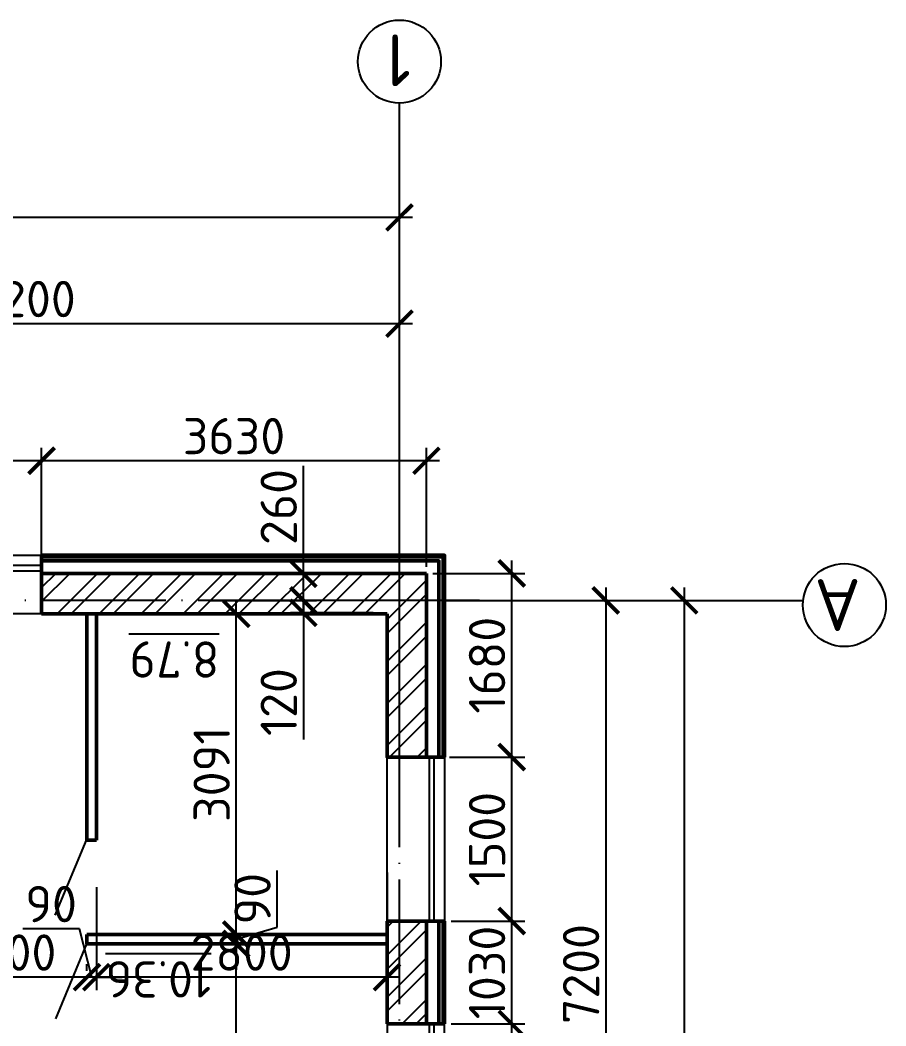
# Model space of a CAD drawing. Header units: millimetres. Extents: x -121275 to -95372, y 16759 to 40426.
# Drawn here: x -120543.4 to -120460, y 38767.9 to 38864.8 of the extents above; entities that cross this region are included whole.
import ezdxf

# ---------------------------------------------------------------- set-up
doc = ezdxf.new("R2010")
doc.units = ezdxf.units.MM
doc.header["$LTSCALE"] = 0.5
doc.linetypes.add('ACAD_ISO04W100', pattern=[30, 24, -3, 0, -3])
for name, color, linetype in [('оси', 7, 'ACAD_ISO04W100'), ('размеры', 7, 'Continuous'), ('тонкие', 7, 'Continuous')]:
    doc.layers.add(name, color=color, linetype=linetype)
doc.layers.add('построения', color=6, linetype='Continuous', lineweight=25)
doc.layers.add('ТОНКИЕе', color=7, linetype='Continuous', lineweight=25)
doc.styles.add('Наклонный', font='isocpeur.ttf', dxfattribs={"height": 3.5})
doc.dimstyles.new('СТРОИТЕЛЬНЫЙ', dxfattribs={"dimtxt": 3.5, "dimasz": 2.5, "dimexe": 1.25, "dimexo": 0.625, "dimtad": 1, "dimdec": 0, "dimlfac": 100, "dimdsep": 46, "dimtxsty": 'Наклонный', "dimblk1": 'ARCHTICK', "dimblk2": 'ARCHTICK', "dimsah": 1, "dimcen": 0, "dimdle": 1.25, "dimadec": 0, "dimazin": 0, "dimtfac": 0.75, "dimtdec": 0, "dimtmove": 0, "dimatfit": 3, "dimldrblk": 'ARCHTICK', "dimfxl": 1, "dimtolj": 1, "dimtzin": 0, "dimarcsym": 0})

# ---------------------------------------------------------------- blocks, each defined once
blk = doc.blocks.new('_ArchTick')
at = {"color": 0, "linetype": 'ByBlock', "const_width": 0.15}
blk.add_lwpolyline([(-0.5, -0.5), (0.5, 0.5)], dxfattribs=at)
blk = doc.blocks.new('*D1070')
at = {"layer": 'Defpoints', "color": 0, "transparency": 16777216}
for p in [(-120578.856, 38835.516), (-120578.856, 38792.248), (-120506.856, 38792.248)]:
    blk.add_point(p, dxfattribs=at)
at = {"layer": 'размеры', "color": 0, "lineweight": -2, "transparency": 16777216}
for p, q in [((-120578.856, 38792.873), (-120578.856, 38836.766)), ((-120506.856, 38792.873), (-120506.856, 38836.766)), ((-120505.606, 38835.516), (-120580.106, 38835.516))]:
    blk.add_line(p, q, dxfattribs=at)
at = {"layer": 'размеры', "color": 0, "lineweight": -2, "transparency": 16777216, "xscale": 2.5, "yscale": 2.5, "zscale": 2.5, "rotation": 180}
blk.add_blockref('_ArchTick', (-120578.856, 38835.516), dxfattribs=at)
at = {"layer": 'размеры', "color": 0, "lineweight": -2, "transparency": 16777216, "xscale": 2.5, "yscale": 2.5, "zscale": 2.5}
blk.add_blockref('_ArchTick', (-120506.856, 38835.516), dxfattribs=at)
at = {"layer": 'размеры', "color": 0, "transparency": 16777216, "insert": (-120542.856, 38837.891), "char_height": 3.5, "attachment_point": 5, "style": 'Наклонный'}
blk.add_mtext('\\A1;7200', dxfattribs=at)
blk = doc.blocks.new('*D1075')
at = {"layer": 'Defpoints', "color": 0, "transparency": 16777216}
for p in [(-120503.19, 38808.857), (-120503.19, 38736.857), (-120486.984, 38736.857)]:
    blk.add_point(p, dxfattribs=at)
at = {"layer": 'размеры', "color": 0, "lineweight": -2, "transparency": 16777216}
for p, q in [((-120486.984, 38810.107), (-120486.984, 38735.607)), ((-120502.565, 38808.857), (-120485.734, 38808.857)), ((-120502.565, 38736.857), (-120485.734, 38736.857))]:
    blk.add_line(p, q, dxfattribs=at)
at = {"layer": 'размеры', "color": 0, "lineweight": -2, "transparency": 16777216, "xscale": 2.5, "yscale": 2.5, "zscale": 2.5}
for p, rotation in [((-120486.984, 38808.857), 90), ((-120486.984, 38736.857), 270)]:
    blk.add_blockref('_ArchTick', p, dxfattribs=dict(at, rotation=rotation))
at = {"layer": 'размеры', "color": 0, "transparency": 16777216, "insert": (-120489.359, 38772.857), "char_height": 3.5, "attachment_point": 5, "rotation": 90, "style": 'Наклонный'}
blk.add_mtext('\\A1;7200', dxfattribs=at)
blk = doc.blocks.new('*D1119')
at = {"layer": 'Defpoints', "color": 0, "transparency": 16777216}
for p in [(-120499.159, 38808.857), (-120516.109, 38807.657), (-120508.775, 38807.657)]:
    blk.add_point(p, dxfattribs=at)
at = {"layer": 'размеры', "color": 0, "lineweight": -2, "transparency": 16777216}
for p, q in [((-120516.109, 38808.857), (-120516.109, 38811.357)), ((-120499.784, 38808.857), (-120517.359, 38808.857)), ((-120516.109, 38808.857), (-120516.109, 38807.657)), ((-120509.4, 38807.657), (-120517.359, 38807.657)), ((-120516.109, 38807.657), (-120516.109, 38795.457))]:
    blk.add_line(p, q, dxfattribs=at)
at = {"layer": 'размеры', "color": 0, "lineweight": -2, "transparency": 16777216, "xscale": 2.5, "yscale": 2.5, "zscale": 2.5}
for p, rotation in [((-120516.109, 38808.857), 270), ((-120516.109, 38807.657), 90)]:
    blk.add_blockref('_ArchTick', p, dxfattribs=dict(at, rotation=rotation))
at = {"layer": 'размеры', "color": 0, "transparency": 16777216, "insert": (-120518.484, 38799.057), "char_height": 3.5, "attachment_point": 5, "rotation": 90, "style": 'Наклонный'}
blk.add_mtext('\\A1;120', dxfattribs=at)
blk = doc.blocks.new('*D1080')
at = {"layer": 'Defpoints', "color": 0, "transparency": 16777216}
for p in [(-120525.816, 38811.407), (-120516.109, 38811.407), (-120525.816, 38808.857)]:
    blk.add_point(p, dxfattribs=at)
at = {"layer": 'размеры', "color": 0, "lineweight": -2, "transparency": 16777216}
for p, q in [((-120516.109, 38811.407), (-120516.109, 38821.807)), ((-120525.191, 38811.407), (-120514.859, 38811.407)), ((-120516.109, 38807.607), (-120516.109, 38811.407)), ((-120525.191, 38808.857), (-120514.859, 38808.857))]:
    blk.add_line(p, q, dxfattribs=at)
at = {"layer": 'размеры', "color": 0, "lineweight": -2, "transparency": 16777216, "xscale": 2.5, "yscale": 2.5, "zscale": 2.5}
for p, rotation in [((-120516.109, 38811.407), 90), ((-120516.109, 38808.857), 270)]:
    blk.add_blockref('_ArchTick', p, dxfattribs=dict(at, rotation=rotation))
at = {"layer": 'размеры', "color": 0, "transparency": 16777216, "insert": (-120518.484, 38817.857), "char_height": 3.5, "attachment_point": 5, "rotation": 90, "style": 'Наклонный'}
blk.add_mtext('\\A1;260', dxfattribs=at)
blk = doc.blocks.new('*D1081')
at = {"layer": 'Defpoints', "color": 0, "transparency": 16777216}
for p in [(-120775.156, 38845.751), (-120775.156, 38836.819), (-120506.856, 38820.236)]:
    blk.add_point(p, dxfattribs=at)
at = {"layer": 'размеры', "color": 0, "lineweight": -2, "transparency": 16777216}
for p, q in [((-120775.156, 38837.444), (-120775.156, 38847.001)), ((-120506.856, 38820.861), (-120506.856, 38847.001)), ((-120505.606, 38845.751), (-120776.406, 38845.751))]:
    blk.add_line(p, q, dxfattribs=at)
at = {"layer": 'размеры', "color": 0, "lineweight": -2, "transparency": 16777216, "xscale": 2.5, "yscale": 2.5, "zscale": 2.5, "rotation": 180}
blk.add_blockref('_ArchTick', (-120775.156, 38845.751), dxfattribs=at)
at = {"layer": 'размеры', "color": 0, "lineweight": -2, "transparency": 16777216, "xscale": 2.5, "yscale": 2.5, "zscale": 2.5}
blk.add_blockref('_ArchTick', (-120506.856, 38845.751), dxfattribs=at)
at = {"layer": 'размеры', "color": 0, "transparency": 16777216, "insert": (-120641.006, 38848.126), "char_height": 3.5, "attachment_point": 5, "style": 'Наклонный'}
blk.add_mtext('\\A1;26830', dxfattribs=at)
blk = doc.blocks.new('*D1082')
at = {"layer": 'Defpoints', "color": 0, "transparency": 16777216}
for p in [(-120486.984, 38808.857), (-120486.984, 38626.457), (-120479.419, 38626.457)]:
    blk.add_point(p, dxfattribs=at)
at = {"layer": 'размеры', "color": 0, "lineweight": -2, "transparency": 16777216}
for p, q in [((-120479.419, 38810.107), (-120479.419, 38625.207)), ((-120486.359, 38808.857), (-120478.169, 38808.857)), ((-120486.359, 38626.457), (-120478.169, 38626.457))]:
    blk.add_line(p, q, dxfattribs=at)
at = {"layer": 'размеры', "color": 0, "lineweight": -2, "transparency": 16777216, "xscale": 2.5, "yscale": 2.5, "zscale": 2.5}
for p, rotation in [((-120479.419, 38808.857), 90), ((-120479.419, 38626.457), 270)]:
    blk.add_blockref('_ArchTick', p, dxfattribs=dict(at, rotation=rotation))
at = {"layer": 'размеры', "color": 0, "transparency": 16777216, "insert": (-120481.794, 38717.657), "char_height": 3.5, "attachment_point": 5, "rotation": 90, "style": 'Наклонный'}
blk.add_mtext('\\A1;18240', dxfattribs=at)
blk = doc.blocks.new('*D1136')
at = {"layer": 'Defpoints', "color": 0, "transparency": 16777216}
for p in [(-120522.571, 38775.757), (-120522.506, 38775.757), (-120518.753, 38738.757)]:
    blk.add_point(p, dxfattribs=at)
at = {"layer": 'размеры', "color": 0, "lineweight": -2, "transparency": 16777216}
for p, q in [((-120522.571, 38737.507), (-120522.571, 38777.007)), ((-120523.131, 38775.757), (-120523.821, 38775.757)), ((-120519.378, 38738.757), (-120523.821, 38738.757))]:
    blk.add_line(p, q, dxfattribs=at)
at = {"layer": 'размеры', "color": 0, "lineweight": -2, "transparency": 16777216, "xscale": 2.5, "yscale": 2.5, "zscale": 2.5}
for p, rotation in [((-120522.571, 38775.757), 90), ((-120522.571, 38738.757), 270)]:
    blk.add_blockref('_ArchTick', p, dxfattribs=dict(at, rotation=rotation))
at = {"layer": 'размеры', "color": 0, "transparency": 16777216, "insert": (-120524.946, 38757.257), "char_height": 3.5, "attachment_point": 5, "rotation": 90, "style": 'Наклонный'}
blk.add_mtext('\\A1;3700', dxfattribs=at)
blk = doc.blocks.new('*D1089')
at = {"layer": 'Defpoints', "color": 0, "transparency": 16777216}
for p in [(-120522.571, 38776.657), (-120522.571, 38776.657), (-120522.506, 38775.757)]:
    blk.add_point(p, dxfattribs=at)
at = {"layer": 'размеры', "color": 0, "lineweight": -2, "transparency": 16777216}
for p, q in [((-120518.634, 38777.388), (-120518.634, 38782.838)), ((-120522.571, 38776.657), (-120522.571, 38779.157)), ((-120522.571, 38776.207), (-120518.634, 38777.388)), ((-120522.571, 38775.757), (-120522.571, 38776.657)), ((-120522.571, 38775.757), (-120522.571, 38776.657)), ((-120521.946, 38776.657), (-120521.321, 38776.657)), ((-120523.131, 38775.757), (-120523.821, 38775.757)), ((-120522.571, 38775.757), (-120522.571, 38773.257))]:
    blk.add_line(p, q, dxfattribs=at)
at = {"layer": 'размеры', "color": 0, "lineweight": -2, "transparency": 16777216, "xscale": 2.5, "yscale": 2.5, "zscale": 2.5}
for p, rotation in [((-120522.571, 38776.657), 270), ((-120522.571, 38775.757), 90)]:
    blk.add_blockref('_ArchTick', p, dxfattribs=dict(at, rotation=rotation))
at = {"layer": 'размеры', "color": 0, "transparency": 16777216, "insert": (-120521.009, 38780.113), "char_height": 3.5, "attachment_point": 5, "rotation": 90, "style": 'Наклонный'}
blk.add_mtext('\\A1;90', dxfattribs=at)
blk = doc.blocks.new('*D1137')
at = {"layer": 'Defpoints', "color": 0, "transparency": 16777216}
for p in [(-120524.694, 38807.563), (-120522.571, 38807.563), (-120522.571, 38776.657)]:
    blk.add_point(p, dxfattribs=at)
at = {"layer": 'размеры', "color": 0, "lineweight": -2, "transparency": 16777216}
for p, q in [((-120522.571, 38775.407), (-120522.571, 38808.813)), ((-120524.069, 38807.563), (-120521.321, 38807.563)), ((-120521.946, 38776.657), (-120521.321, 38776.657))]:
    blk.add_line(p, q, dxfattribs=at)
at = {"layer": 'размеры', "color": 0, "lineweight": -2, "transparency": 16777216, "xscale": 2.5, "yscale": 2.5, "zscale": 2.5}
for p, rotation in [((-120522.571, 38807.563), 90), ((-120522.571, 38776.657), 270)]:
    blk.add_blockref('_ArchTick', p, dxfattribs=dict(at, rotation=rotation))
at = {"layer": 'размеры', "color": 0, "transparency": 16777216, "insert": (-120524.946, 38792.11), "char_height": 3.5, "attachment_point": 5, "rotation": 90, "style": 'Наклонный'}
blk.add_mtext('\\A1;3091', dxfattribs=at)
blk = doc.blocks.new('*D1097')
at = {"layer": 'Defpoints', "color": 0, "transparency": 16777216}
for p in [(-120508.056, 38783.264), (-120536.056, 38781.866), (-120536.056, 38772.553)]:
    blk.add_point(p, dxfattribs=at)
at = {"layer": 'размеры', "color": 0, "lineweight": -2, "transparency": 16777216}
for p, q in [((-120508.056, 38782.639), (-120508.056, 38771.303)), ((-120536.056, 38781.241), (-120536.056, 38771.303)), ((-120506.806, 38772.553), (-120537.306, 38772.553))]:
    blk.add_line(p, q, dxfattribs=at)
at = {"layer": 'размеры', "color": 0, "lineweight": -2, "transparency": 16777216, "xscale": 2.5, "yscale": 2.5, "zscale": 2.5, "rotation": 180}
blk.add_blockref('_ArchTick', (-120536.056, 38772.553), dxfattribs=at)
at = {"layer": 'размеры', "color": 0, "lineweight": -2, "transparency": 16777216, "xscale": 2.5, "yscale": 2.5, "zscale": 2.5}
blk.add_blockref('_ArchTick', (-120508.056, 38772.553), dxfattribs=at)
at = {"layer": 'размеры', "color": 0, "transparency": 16777216, "insert": (-120522.056, 38774.928), "char_height": 3.5, "attachment_point": 5, "style": 'Наклонный'}
blk.add_mtext('\\A1;2800', dxfattribs=at)
blk = doc.blocks.new('*D1098')
at = {"layer": 'Defpoints', "color": 0, "transparency": 16777216}
for p in [(-120536.056, 38781.866), (-120536.956, 38772.553), (-120536.956, 38772.553)]:
    blk.add_point(p, dxfattribs=at)
at = {"layer": 'размеры', "color": 0, "lineweight": -2, "transparency": 16777216}
for p, q in [((-120536.056, 38781.241), (-120536.056, 38771.303)), ((-120537.687, 38777.222), (-120543.137, 38777.222)), ((-120536.506, 38772.553), (-120537.687, 38777.222)), ((-120536.956, 38773.178), (-120536.956, 38773.803)), ((-120536.956, 38772.553), (-120539.456, 38772.553)), ((-120536.056, 38772.553), (-120536.956, 38772.553)), ((-120536.056, 38772.553), (-120536.956, 38772.553)), ((-120536.056, 38772.553), (-120533.556, 38772.553))]:
    blk.add_line(p, q, dxfattribs=at)
at = {"layer": 'размеры', "color": 0, "lineweight": -2, "transparency": 16777216, "xscale": 2.5, "yscale": 2.5, "zscale": 2.5}
blk.add_blockref('_ArchTick', (-120536.956, 38772.553), dxfattribs=at)
at = {"layer": 'размеры', "color": 0, "lineweight": -2, "transparency": 16777216, "xscale": 2.5, "yscale": 2.5, "zscale": 2.5, "rotation": 180}
blk.add_blockref('_ArchTick', (-120536.056, 38772.553), dxfattribs=at)
at = {"layer": 'размеры', "color": 0, "transparency": 16777216, "insert": (-120540.412, 38779.597), "char_height": 3.5, "attachment_point": 5, "style": 'Наклонный'}
blk.add_mtext('\\A1;90', dxfattribs=at)
blk = doc.blocks.new('*D1099')
at = {"layer": 'Defpoints', "color": 0, "transparency": 16777216}
for p in [(-120551.956, 38775.653), (-120551.956, 38772.553), (-120536.956, 38772.553)]:
    blk.add_point(p, dxfattribs=at)
at = {"layer": 'размеры', "color": 0, "lineweight": -2, "transparency": 16777216}
for p, q in [((-120551.956, 38775.028), (-120551.956, 38771.303)), ((-120536.956, 38773.178), (-120536.956, 38773.803)), ((-120535.706, 38772.553), (-120553.206, 38772.553))]:
    blk.add_line(p, q, dxfattribs=at)
at = {"layer": 'размеры', "color": 0, "lineweight": -2, "transparency": 16777216, "xscale": 2.5, "yscale": 2.5, "zscale": 2.5, "rotation": 180}
blk.add_blockref('_ArchTick', (-120551.956, 38772.553), dxfattribs=at)
at = {"layer": 'размеры', "color": 0, "lineweight": -2, "transparency": 16777216, "xscale": 2.5, "yscale": 2.5, "zscale": 2.5}
blk.add_blockref('_ArchTick', (-120536.956, 38772.553), dxfattribs=at)
at = {"layer": 'размеры', "color": 0, "transparency": 16777216, "insert": (-120544.456, 38774.928), "char_height": 3.5, "attachment_point": 5, "style": 'Наклонный'}
blk.add_mtext('\\A1;1500', dxfattribs=at)
blk = doc.blocks.new('*D1084')
at = {"layer": 'Defpoints', "color": 0, "transparency": 16777216}
for p in [(-120566.484, 38807.567), (-120540.386, 38807.567), (-120540.386, 38765.01)]:
    blk.add_point(p, dxfattribs=at)
at = {"layer": 'размеры', "color": 0, "lineweight": -2, "transparency": 16777216}
for p, q in [((-120566.484, 38763.76), (-120566.484, 38808.817)), ((-120541.011, 38807.567), (-120567.734, 38807.567)), ((-120541.011, 38765.01), (-120567.734, 38765.01))]:
    blk.add_line(p, q, dxfattribs=at)
at = {"layer": 'размеры', "color": 0, "lineweight": -2, "transparency": 16777216, "xscale": 2.5, "yscale": 2.5, "zscale": 2.5}
for p, rotation in [((-120566.484, 38807.567), 90), ((-120566.484, 38765.01), 270)]:
    blk.add_blockref('_ArchTick', p, dxfattribs=dict(at, rotation=rotation))
at = {"layer": 'размеры', "color": 0, "transparency": 16777216, "insert": (-120568.859, 38786.289), "char_height": 3.5, "attachment_point": 5, "rotation": 90, "style": 'Наклонный'}
blk.add_mtext('\\A1;4256', dxfattribs=at)
blk = doc.blocks.new('*D1176')
at = {"layer": 'Defpoints', "color": 0, "transparency": 16777216}
for p in [(-120502.506, 38768.054), (-120496.041, 38768.054), (-120502.506, 38751.419)]:
    blk.add_point(p, dxfattribs=at)
at = {"layer": 'размеры', "color": 0, "lineweight": -2, "transparency": 16777216}
for p, q in [((-120496.041, 38750.169), (-120496.041, 38769.304)), ((-120501.881, 38768.054), (-120494.791, 38768.054)), ((-120501.881, 38751.419), (-120494.791, 38751.419))]:
    blk.add_line(p, q, dxfattribs=at)
at = {"layer": 'размеры', "color": 0, "lineweight": -2, "transparency": 16777216, "xscale": 2.5, "yscale": 2.5, "zscale": 2.5}
for p, rotation in [((-120496.041, 38768.054), 90), ((-120496.041, 38751.419), 270)]:
    blk.add_blockref('_ArchTick', p, dxfattribs=dict(at, rotation=rotation))
at = {"layer": 'размеры', "color": 0, "transparency": 16777216, "insert": (-120498.416, 38759.737), "char_height": 3.5, "attachment_point": 5, "rotation": 90, "style": 'Наклонный'}
blk.add_mtext('\\A1;1500', dxfattribs=at)
blk = doc.blocks.new('*D1177')
at = {"layer": 'Defpoints', "color": 0, "transparency": 16777216}
for p in [(-120502.506, 38777.959), (-120496.041, 38777.959), (-120502.506, 38768.054)]:
    blk.add_point(p, dxfattribs=at)
at = {"layer": 'размеры', "color": 0, "lineweight": -2, "transparency": 16777216}
for p, q in [((-120496.041, 38766.804), (-120496.041, 38779.209)), ((-120501.881, 38777.959), (-120494.791, 38777.959)), ((-120501.881, 38768.054), (-120494.791, 38768.054))]:
    blk.add_line(p, q, dxfattribs=at)
at = {"layer": 'размеры', "color": 0, "lineweight": -2, "transparency": 16777216, "xscale": 2.5, "yscale": 2.5, "zscale": 2.5}
for p, rotation in [((-120496.041, 38777.959), 90), ((-120496.041, 38768.054), 270)]:
    blk.add_blockref('_ArchTick', p, dxfattribs=dict(at, rotation=rotation))
at = {"layer": 'размеры', "color": 0, "transparency": 16777216, "insert": (-120498.416, 38773.007), "char_height": 3.5, "attachment_point": 5, "rotation": 90, "style": 'Наклонный'}
blk.add_mtext('\\A1;1030', dxfattribs=at)
blk = doc.blocks.new('*D1178')
at = {"layer": 'Defpoints', "color": 0, "transparency": 16777216}
for p in [(-120502.656, 38793.759), (-120496.041, 38793.759), (-120502.506, 38777.959)]:
    blk.add_point(p, dxfattribs=at)
at = {"layer": 'размеры', "color": 0, "lineweight": -2, "transparency": 16777216}
for p, q in [((-120496.041, 38776.709), (-120496.041, 38795.009)), ((-120502.031, 38793.759), (-120494.791, 38793.759)), ((-120501.881, 38777.959), (-120494.791, 38777.959))]:
    blk.add_line(p, q, dxfattribs=at)
at = {"layer": 'размеры', "color": 0, "lineweight": -2, "transparency": 16777216, "xscale": 2.5, "yscale": 2.5, "zscale": 2.5}
for p, rotation in [((-120496.041, 38793.759), 90), ((-120496.041, 38777.959), 270)]:
    blk.add_blockref('_ArchTick', p, dxfattribs=dict(at, rotation=rotation))
at = {"layer": 'размеры', "color": 0, "transparency": 16777216, "insert": (-120498.416, 38785.859), "char_height": 3.5, "attachment_point": 5, "rotation": 90, "style": 'Наклонный'}
blk.add_mtext('\\A1;1500', dxfattribs=at)
blk = doc.blocks.new('*D1179')
at = {"layer": 'Defpoints', "color": 0, "transparency": 16777216}
for p in [(-120504.256, 38811.457), (-120496.041, 38811.457), (-120502.656, 38793.759)]:
    blk.add_point(p, dxfattribs=at)
at = {"layer": 'размеры', "color": 0, "lineweight": -2, "transparency": 16777216}
for p, q in [((-120496.041, 38792.509), (-120496.041, 38812.707)), ((-120503.631, 38811.457), (-120494.791, 38811.457)), ((-120502.031, 38793.759), (-120494.791, 38793.759))]:
    blk.add_line(p, q, dxfattribs=at)
at = {"layer": 'размеры', "color": 0, "lineweight": -2, "transparency": 16777216, "xscale": 2.5, "yscale": 2.5, "zscale": 2.5}
for p, rotation in [((-120496.041, 38811.457), 90), ((-120496.041, 38793.759), 270)]:
    blk.add_blockref('_ArchTick', p, dxfattribs=dict(at, rotation=rotation))
at = {"layer": 'размеры', "color": 0, "transparency": 16777216, "insert": (-120498.416, 38802.608), "char_height": 3.5, "attachment_point": 5, "rotation": 90, "style": 'Наклонный'}
blk.add_mtext('\\A1;1680', dxfattribs=at)
blk = doc.blocks.new('*D1189')
at = {"layer": 'Defpoints', "color": 0, "transparency": 16777216}
for p in [(-120541.331, 38822.308), (-120541.331, 38811.707), (-120504.256, 38811.457)]:
    blk.add_point(p, dxfattribs=at)
at = {"layer": 'размеры', "color": 0, "lineweight": -2, "transparency": 16777216}
for p, q in [((-120541.331, 38812.332), (-120541.331, 38823.558)), ((-120504.256, 38812.082), (-120504.256, 38823.558)), ((-120503.006, 38822.308), (-120542.581, 38822.308))]:
    blk.add_line(p, q, dxfattribs=at)
at = {"layer": 'размеры', "color": 0, "lineweight": -2, "transparency": 16777216, "xscale": 2.5, "yscale": 2.5, "zscale": 2.5, "rotation": 180}
blk.add_blockref('_ArchTick', (-120541.331, 38822.308), dxfattribs=at)
at = {"layer": 'размеры', "color": 0, "lineweight": -2, "transparency": 16777216, "xscale": 2.5, "yscale": 2.5, "zscale": 2.5}
blk.add_blockref('_ArchTick', (-120504.256, 38822.308), dxfattribs=at)
at = {"layer": 'размеры', "color": 0, "transparency": 16777216, "insert": (-120522.794, 38824.683), "char_height": 3.5, "attachment_point": 5, "style": 'Наклонный'}
blk.add_mtext('\\A1;3630', dxfattribs=at)
blk = doc.blocks.new('*D1190')
at = {"layer": 'Defpoints', "color": 0, "transparency": 16777216}
for p in [(-120562.331, 38822.308), (-120562.331, 38813.207), (-120541.331, 38811.707)]:
    blk.add_point(p, dxfattribs=at)
at = {"layer": 'размеры', "color": 0, "lineweight": -2, "transparency": 16777216}
for p, q in [((-120562.331, 38813.832), (-120562.331, 38823.558)), ((-120541.331, 38812.332), (-120541.331, 38823.558)), ((-120540.081, 38822.308), (-120563.581, 38822.308))]:
    blk.add_line(p, q, dxfattribs=at)
at = {"layer": 'размеры', "color": 0, "lineweight": -2, "transparency": 16777216, "xscale": 2.5, "yscale": 2.5, "zscale": 2.5, "rotation": 180}
blk.add_blockref('_ArchTick', (-120562.331, 38822.308), dxfattribs=at)
at = {"layer": 'размеры', "color": 0, "lineweight": -2, "transparency": 16777216, "xscale": 2.5, "yscale": 2.5, "zscale": 2.5}
blk.add_blockref('_ArchTick', (-120541.331, 38822.308), dxfattribs=at)
at = {"layer": 'размеры', "color": 0, "transparency": 16777216, "insert": (-120551.831, 38824.683), "char_height": 3.5, "attachment_point": 5, "style": 'Наклонный'}
blk.add_mtext('\\A1;2100', dxfattribs=at)

msp = doc.modelspace()

# ---------------------------------------------------------------- hatches: boundary and pattern name
at = {"layer": 'тонкие', "transparency": 33554687}
h = msp.add_hatch(dxfattribs=at)
h.set_pattern_fill('ANSI32', color=6, scale=0.3, angle=180)
h.set_pattern_definition([(225, (-240716.1725, 77146.6557), (2.02055763, -2.02055763), []), (225, (-240717.5195, 77146.6557), (2.02055763, -2.02055763), [])])
h.paths.add_polyline_path([(-120541.331, 38808.857), (-120504.256, 38808.857), (-120504.256, 38811.457), (-120506.856, 38811.457), (-120541.331, 38811.457)])
h.paths.add_polyline_path([(-120541.331, 38807.569), (-120508.056, 38807.557), (-120508.056, 38793.759), (-120506.856, 38793.759), (-120506.856, 38808.857), (-120541.331, 38808.857)])
h.paths.add_polyline_path([(-120506.856, 38793.759), (-120504.256, 38793.759), (-120504.256, 38795.157), (-120504.256, 38795.157), (-120504.256, 38795.157), (-120504.256, 38798.957), (-120504.256, 38808.857), (-120506.856, 38808.857)])
h.paths.add_polyline_path([(-120506.856, 38768.054), (-120504.256, 38768.054), (-120504.256, 38777.959), (-120506.856, 38777.959)])
h.paths.add_polyline_path([(-120508.056, 38768.054), (-120506.856, 38768.054), (-120506.856, 38777.959), (-120508.056, 38777.959)])
h.paths.add_polyline_path([(-120508.056, 38738.757), (-120508.056, 38736.857), (-120506.856, 38736.857), (-120506.856, 38751.419), (-120508.056, 38751.419)])
h.paths.add_polyline_path([(-120506.856, 38650.668), (-120504.256, 38650.668), (-120504.256, 38671.968), (-120504.256, 38675.768), (-120504.256, 38675.768), (-120504.256, 38671.968), (-120504.256, 38675.768), (-120504.256, 38678.268), (-120506.856, 38678.268)])
h.paths.add_polyline_path([(-120508.056, 38673.857), (-120506.856, 38673.857), (-120506.856, 38678.268), (-120508.056, 38678.268)])
h.paths.add_polyline_path([(-120508.056, 38671.557), (-120508.056, 38659.768), (-120508.056, 38650.668), (-120506.856, 38650.668), (-120506.856, 38673.857), (-120508.056, 38673.857)])
h.paths.add_polyline_path([(-120506.856, 38724.569), (-120504.256, 38724.569), (-120504.256, 38734.957), (-120504.256, 38734.957), (-120504.256, 38738.757), (-120504.256, 38751.419), (-120506.856, 38751.419)])
h.paths.add_polyline_path([(-120504.256, 38709.569), (-120506.856, 38709.569), (-120506.856, 38693.268), (-120504.256, 38693.268)])
h.paths.add_polyline_path([(-120506.856, 38709.569), (-120508.056, 38709.569), (-120508.056, 38693.268), (-120506.856, 38693.268)])

# ---------------------------------------------------------------- linework, layer by layer
at = {"layer": 'оси', "color": 0}
for points in [[(-120499.159, 38808.857), (-120690.888, 38808.857)], [(-120506.856, 38709.569), (-120506.856, 38808.857)]]:
    msp.add_lwpolyline(points, dxfattribs=at)
at = {"layer": 'построения', "lineweight": 50}
for points in [[(-120506.856, 38811.457), (-120506.856, 38811.457), (-120541.331, 38811.457)], [(-120504.256, 38811.457), (-120506.856, 38811.457)], [(-120504.256, 38795.157), (-120504.256, 38811.457)], [(-120508.056, 38793.759), (-120508.056, 38807.557)], [(-120504.256, 38793.759), (-120504.256, 38795.157)], [(-120508.056, 38768.054), (-120508.056, 38777.959)], [(-120504.256, 38768.054), (-120504.256, 38777.959)]]:
    msp.add_lwpolyline(points, dxfattribs=at)
at = {"layer": 'ТОНКИЕе', "color": 6}
for points in [[(-120506.856, 38835.516), (-120506.856, 38856.698)], [(-120541.331, 38807.569), (-120562.331, 38807.569), (-120562.331, 38813.207), (-120541.331, 38813.207), (-120541.331, 38812.207), (-120562.331, 38812.207), (-120562.331, 38811.707), (-120541.331, 38811.707)], [(-120486.984, 38808.857), (-120467.973, 38808.857)], [(-120508.056, 38777.959), (-120508.056, 38793.759), (-120502.506, 38793.759), (-120502.506, 38777.959), (-120503.506, 38777.959), (-120503.506, 38793.759), (-120504.006, 38793.759), (-120504.006, 38777.959)], [(-120540.018, 38778.54), (-120537.016, 38785.757)], [(-120539.959, 38768.54), (-120536.956, 38775.757)], [(-120508.056, 38768.054), (-120508.056, 38751.419), (-120502.506, 38751.419), (-120503.506, 38751.419), (-120503.506, 38768.054), (-120504.006, 38768.054), (-120504.006, 38751.419)], [(-120502.506, 38751.419), (-120502.506, 38768.054)]]:
    msp.add_lwpolyline(points, dxfattribs=at)
at = {"layer": 'ТОНКИЕе', "color": 6, "lineweight": 50}
for points in [[(-120541.331, 38807.569), (-120541.331, 38811.457), (-120541.331, 38813.207)], [(-120541.331, 38813.207), (-120502.656, 38813.207), (-120502.506, 38813.207), (-120502.506, 38795.157)], [(-120541.331, 38813.057), (-120503.056, 38813.057), (-120502.656, 38813.057), (-120502.656, 38795.157)], [(-120541.331, 38812.657), (-120504.256, 38812.657), (-120503.056, 38812.657), (-120503.056, 38795.157)], [(-120508.056, 38807.557), (-120541.331, 38807.569)], [(-120536.056, 38785.757), (-120536.056, 38807.567), (-120536.056, 38807.567), (-120536.956, 38807.567), (-120536.956, 38785.757)], [(-120503.056, 38795.157), (-120503.056, 38793.759)], [(-120502.656, 38795.157), (-120502.656, 38793.759)], [(-120502.506, 38795.157), (-120502.506, 38793.759)], [(-120502.506, 38793.759), (-120508.056, 38793.759), (-120508.056, 38793.759)], [(-120537.016, 38785.757), (-120536.056, 38785.757)], [(-120502.506, 38777.959), (-120508.056, 38777.959)], [(-120503.056, 38777.959), (-120503.056, 38768.054)], [(-120502.656, 38777.959), (-120502.656, 38768.054)], [(-120502.506, 38777.959), (-120502.506, 38768.054)], [(-120536.956, 38776.657), (-120536.956, 38775.757)], [(-120536.056, 38776.657), (-120536.956, 38776.657)], [(-120536.056, 38776.657), (-120508.056, 38776.657)], [(-120508.056, 38768.054), (-120508.056, 38775.757), (-120536.956, 38775.757)], [(-120536.956, 38775.757), (-120536.056, 38775.757)], [(-120502.506, 38768.054), (-120508.056, 38768.054)]]:
    msp.add_lwpolyline(points, dxfattribs=at)
at = {"layer": 'ТОНКИЕе', "color": 6}
for centre in [(-120506.856, 38860.764), (-120463.998, 38808.41)]:
    msp.add_circle(centre, 4, dxfattribs=at)

# ---------------------------------------------------------------- texts
at = {"color": 7, "char_height": 3.5, "attachment_point": 1, "rotation": 180, "style": 'Наклонный'}
for s, insert in [('{\\fISOCPEUR|b1|i0|c204|p34;\\L8.79}', (-120524.212, 38801.416)), ('{\\fISOCPEUR|b1|i0|c204|p34;\\L10.36}', (-120524.992, 38770.601))]:
    msp.add_mtext_dynamic_manual_height_columns(s, width=11, gutter_width=35, heights=[0], dxfattribs=dict(at, insert=insert))
at = {"layer": 'ТОНКИЕе', "color": 6, "char_height": 5, "attachment_point": 1, "rotation": 180, "style": 'Наклонный'}
for s, insert in [('1', (-120505.745, 38858.4)), ('А', (-120462.398, 38805.907))]:
    msp.add_mtext_dynamic_manual_height_columns(s, width=1.68113, gutter_width=35, heights=[0], dxfattribs=dict(at, insert=insert))

# ---------------------------------------------------------------- dimensions: what is measured, and where the dimension line sits
at = {"layer": 'размеры', "color": 6}
for base, p1, p2, angle, picture, middle in [((-120775.156, 38845.751), (-120506.856, 38820.236), (-120775.156, 38836.819), 180, '*D1081', (-120641.006, 38848.126)), ((-120566.484, 38807.567), (-120540.386, 38765.01), (-120540.386, 38807.567), 270, '*D1084', (-120568.859, 38786.289)), ((-120536.056, 38772.553), (-120508.056, 38783.264), (-120536.056, 38781.866), 180, '*D1097', (-120522.056, 38774.928))]:
    dim = msp.add_linear_dim(base=base, p1=p1, p2=p2, angle=angle, dimstyle='СТРОИТЕЛЬНЫЙ', dxfattribs=at)
    dim.commit()
    dim.dimension.update_dxf_attribs({"geometry": picture, "text_midpoint": middle})
at = {"layer": 'размеры'}
dim = msp.add_linear_dim(base=(-120578.856, 38835.516), p1=(-120506.856, 38792.248), p2=(-120578.856, 38792.248), angle=180, dimstyle='СТРОИТЕЛЬНЫЙ', dxfattribs=at)
dim.commit()
dim.dimension.update_dxf_attribs({"geometry": '*D1070', "text_midpoint": (-120542.856, 38837.891)})
at = {"layer": 'размеры', "color": 6}
for base, p1, p2, angle, picture, middle in [((-120562.331, 38822.308), (-120541.331, 38811.707), (-120562.331, 38813.207), 180, '*D1190', (-120551.831, 38824.683)), ((-120522.571, 38807.563), (-120522.571, 38776.657), (-120524.694, 38807.563), 270, '*D1137', (-120524.946, 38792.11)), ((-120522.571, 38776.657), (-120522.506, 38775.757), (-120522.571, 38776.657), 270, '*D1089', (-120521.009, 38778.013)), ((-120551.956, 38772.553), (-120536.956, 38772.553), (-120551.956, 38775.653), 180, '*D1099', (-120544.456, 38774.928))]:
    dim = msp.add_linear_dim(base=base, p1=p1, p2=p2, angle=angle, dimstyle='СТРОИТЕЛЬНЫЙ', override={"dimtmove": 1}, dxfattribs=at)
    dim.commit()
    dim.dimension.update_dxf_attribs({"geometry": picture, "text_midpoint": middle})
dim = msp.add_linear_dim(base=(-120541.331, 38822.308), p1=(-120504.256, 38811.457), p2=(-120541.331, 38811.707), angle=180, text='3630', dimstyle='СТРОИТЕЛЬНЫЙ', dxfattribs=at)
dim.commit()
dim.dimension.update_dxf_attribs({"geometry": '*D1189', "text_midpoint": (-120522.794, 38824.683)})
at = {"layer": 'размеры'}
dim = msp.add_linear_dim(base=(-120516.109, 38811.407), p1=(-120525.816, 38808.857), p2=(-120525.816, 38811.407), angle=270, text='260', dimstyle='СТРОИТЕЛЬНЫЙ', dxfattribs=at)
dim.commit()
dim.dimension.update_dxf_attribs({"geometry": '*D1080', "text_midpoint": (-120516.109, 38817.857), "dimtype": 160})
at = {"layer": 'размеры', "color": 6}
for base, p1, p2, text, picture, middle in [((-120496.041, 38811.457), (-120502.656, 38793.759), (-120504.256, 38811.457), '1680', '*D1179', (-120498.416, 38802.608)), ((-120496.041, 38793.759), (-120502.506, 38777.959), (-120502.656, 38793.759), '1500', '*D1178', (-120498.416, 38785.859)), ((-120496.041, 38777.959), (-120502.506, 38768.054), (-120502.506, 38777.959), '1030', '*D1177', (-120498.416, 38773.007)), ((-120496.041, 38768.054), (-120502.506, 38751.419), (-120502.506, 38768.054), '1500', '*D1176', (-120498.416, 38759.737))]:
    dim = msp.add_linear_dim(base=base, p1=p1, p2=p2, angle=270, text=text, dimstyle='СТРОИТЕЛЬНЫЙ', override={"dimtmove": 1}, dxfattribs=at)
    dim.commit()
    dim.dimension.update_dxf_attribs({"geometry": picture, "text_midpoint": middle})
at = {"layer": 'размеры'}
dim = msp.add_linear_dim(base=(-120516.109, 38807.657), p1=(-120499.159, 38808.857), p2=(-120508.775, 38807.657), angle=270, dimstyle='СТРОИТЕЛЬНЫЙ', dxfattribs=at)
dim.commit()
dim.dimension.update_dxf_attribs({"geometry": '*D1119', "text_midpoint": (-120516.109, 38799.057), "dimtype": 160})
dim = msp.add_linear_dim(base=(-120486.984, 38736.857), p1=(-120503.19, 38808.857), p2=(-120503.19, 38736.857), angle=270, dimstyle='СТРОИТЕЛЬНЫЙ', override={"dimtxsty": 'Наклонный'}, dxfattribs=at)
dim.commit()
dim.dimension.update_dxf_attribs({"geometry": '*D1075', "text_midpoint": (-120489.359, 38772.857)})
at = {"layer": 'размеры', "color": 6}
dim = msp.add_aligned_dim(p1=(-120486.984, 38808.857), p2=(-120486.984, 38626.457), distance=7.564, dimstyle='СТРОИТЕЛЬНЫЙ', dxfattribs=at)
dim.commit()
dim.dimension.update_dxf_attribs({"geometry": '*D1082', "text_midpoint": (-120481.794, 38717.657)})
for base, p1, p2, angle, picture, middle in [((-120536.956, 38772.553), (-120536.056, 38781.866), (-120536.956, 38772.553), 180, '*D1098', (-120538.312, 38777.222)), ((-120522.571, 38775.757), (-120518.753, 38738.757), (-120522.506, 38775.757), 270, '*D1136', (-120522.571, 38757.257))]:
    dim = msp.add_linear_dim(base=base, p1=p1, p2=p2, angle=angle, dimstyle='СТРОИТЕЛЬНЫЙ', override={"dimtmove": 1}, dxfattribs=at)
    dim.commit()
    dim.dimension.update_dxf_attribs({"geometry": picture, "text_midpoint": middle, "dimtype": 160})

doc.saveas('drawing.dxf')
